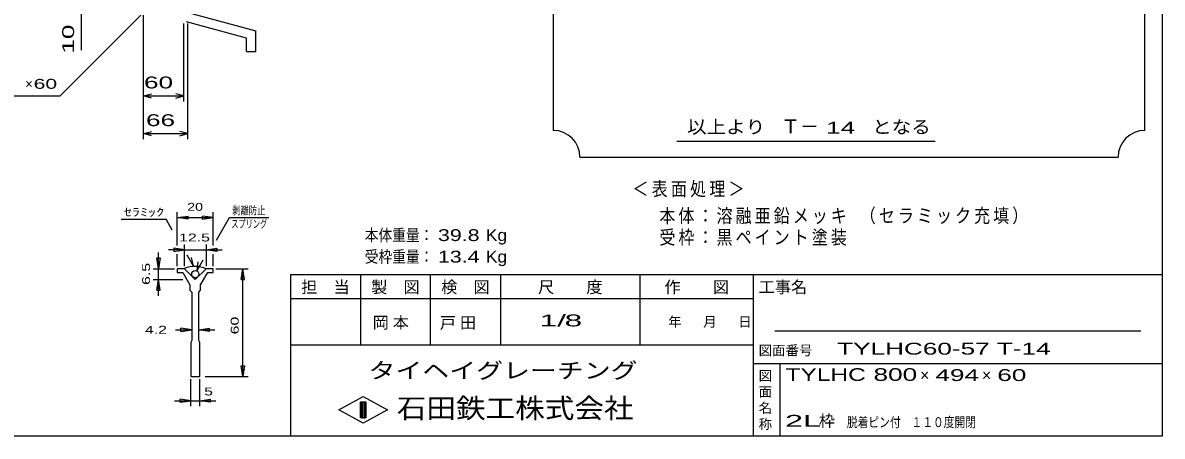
# Model space of a CAD drawing. Units: millimetres, scale not verified. Extents: x -1456 to 1379, y -1028 to 847.
# Drawn here: x -315 to 1379, y -913 to -298 of the extents above; entities that cross this region are included whole.
import ezdxf
from ezdxf.enums import TextEntityAlignment as Align

# ---------------------------------------------------------------- set-up
doc = ezdxf.new("R2010")
doc.units = ezdxf.units.MM
doc.header["$LTSCALE"] = 8
for name, color, linetype, lineweight in [('0_2', 150, 'Continuous', 25), ('19', 6, 'Continuous', 25), ('22', 2, 'Continuous', 25), ('32', 4, 'Continuous', 25)]:
    doc.layers.add(name, color=color, linetype=linetype, lineweight=lineweight)
doc.styles.add('ベクトル', font='')
doc.styles.get('ベクトル').set_extended_font_data('ベクトル')

msp = doc.modelspace()

# ---------------------------------------------------------------- linework, layer by layer
at = {"layer": '0_2'}
for p, q in [((1379.2, 847.2), (1379.2, -912.8)), ((1379.2, -672.8), (83.2, -672.8)), ((83.2, -672.8), (83.2, -912.8)), ((187.2, -672.8), (187.2, -776.8)), ((291.2, -776.8), (291.2, -672.8)), ((395.2, -672.8), (395.2, -776.8)), ((603.2, -776.8), (603.2, -672.8)), ((771.2, -672.8), (771.2, -912.8)), ((771.2, -708.8), (83.2, -708.8)), ((1347.2, -756.8), (803.2, -756.8)), ((83.2, -776.8), (771.2, -776.8)), ((771.2, -804.8), (1379.2, -804.8)), ((811.2, -912.8), (811.2, -804.8)), ((155.2, -873.6), (191.2, -853.6)), ((187.2, -861.6), (195.2, -861.6)), ((187.2, -885.6), (187.2, -861.6)), ((187.2, -861.6), (188.8, -861.6)), ((188.8, -861.6), (188.8, -885.6)), ((190.4, -885.6), (190.4, -861.6)), ((190.4, -861.6), (192, -861.6)), ((191.2, -853.6), (227.2, -873.6)), ((192, -861.6), (192, -885.6)), ((193.6, -885.6), (193.6, -861.6)), ((193.6, -861.6), (195.2, -861.6)), ((195.2, -861.6), (195.2, -885.6)), ((195.2, -861.6), (195.2, -885.6)), ((191.2, -893.6), (155.2, -873.6)), ((227.2, -873.6), (191.2, -893.6)), ((195.2, -885.6), (187.2, -885.6)), ((188.8, -885.6), (190.4, -885.6)), ((192, -885.6), (193.6, -885.6)), ((1379.2, -912.8), (-1388.8, -912.8))]:
    msp.add_line(p, q, dxfattribs=at)
at = {"layer": '19'}
for p, q in [((-69.4, -283.2), (31.6, -310.2)), ((17.6, -321.2), (-71.4, -297.2)), ((17.6, -341.2), (17.6, -321.2)), ((31.6, -341.2), (31.6, -310.2)), ((17.6, -341.2), (31.6, -341.2))]:
    msp.add_line(p, q, dxfattribs=at)
at = {"layer": '22', "color": 4}
for p, q in [((473.6, 781.6), (473.6, -458.4)), ((1353.6, -458.4), (1353.6, 781.6)), ((-259.4, -407.2), (-139.4, -287.2)), ((-227.4, -339.2), (-227.4, -283.2)), ((-135.4, -415.2), (-135.4, -287.2)), ((-135.4, -471.2), (-135.4, -287.2)), ((-75.4, -415.2), (-75.4, -299.4)), ((-69.4, -471.2), (-69.4, -299.4)), ((-135.4, -407.2), (-123.4, -404)), ((-75.4, -407.2), (-87.4, -404)), ((-419.4, -407.2), (-259.4, -407.2)), ((-123.4, -410.4), (-135.4, -407.2)), ((-135.4, -407.2), (-75.4, -407.2)), ((-87.4, -410.4), (-75.4, -407.2)), ((-135.4, -463.2), (-123.4, -460)), ((-123.4, -466.4), (-135.4, -463.2)), ((-135.4, -463.2), (-69.4, -463.2)), ((-69.4, -463.2), (-81.4, -460)), ((-81.4, -466.4), (-69.4, -463.2)), ((657.6, -474.4), (1041.6, -474.4)), ((513.6, -498.4), (1313.6, -498.4))]:
    msp.add_line(p, q, dxfattribs=at)
for centre, start, end in [((473.6, -498.4), 0, 90), ((1353.6, -498.4), 90, 180)]:
    msp.add_arc(centre, 40, start, end, dxfattribs=at)
at = {"layer": '32'}
for p, q in [((-168.533, -590.4), (-101.867, -590.4)), ((-92.533, -606.4), (-101.867, -590.4)), ((-85.067, -629.6), (-85.067, -580)), ((-85.067, -588), (-69.067, -585.6)), ((-69.067, -590.4), (-85.067, -588)), ((-85.067, -588), (-31.733, -588)), ((-69.067, -590.4), (-69.067, -585.6)), ((-31.733, -588), (-47.733, -585.6)), ((-47.733, -590.4), (-47.733, -585.6)), ((-47.733, -590.4), (-31.733, -588)), ((-31.733, -629.6), (-31.733, -580)), ((-26.931, -621.333), (-7.464, -587.733)), ((-7.464, -587.733), (51.203, -587.733)), ((-113.067, -664), (-113.067, -640)), ((-74.4, -636), (-98.4, -636)), ((-74.4, -636), (-90.4, -633.6)), ((-90.4, -633.6), (-90.4, -638.4)), ((-90.4, -638.4), (-74.4, -636)), ((-85.067, -660), (-85.067, -642.4)), ((-74.4, -660), (-74.4, -628)), ((-74.4, -636), (-42.4, -636)), ((-42.4, -628), (-42.4, -660)), ((-42.4, -636), (-26.4, -633.6)), ((-26.4, -638.4), (-42.4, -636)), ((-42.4, -636), (-18.4, -636)), ((-31.733, -660), (-31.733, -642.4)), ((-26.4, -633.6), (-26.4, -638.4)), ((-113.067, -664), (-115.467, -648)), ((-115.467, -648), (-110.667, -648)), ((-110.667, -648), (-113.067, -664)), ((-61.067, -660), (-70.4, -644)), ((-61.067, -660), (-64, -647.467)), ((-55.731, -666.666), (-46.664, -650.666)), ((-55.731, -666.666), (-53.864, -653.866)), ((-121.067, -664), (-89.067, -664)), ((-113.067, -680), (-113.067, -664)), ((-85.067, -664), (-85.067, -669.333)), ((-74.4, -664), (-85.067, -664)), ((-85.067, -669.333), (-77.067, -669.333)), ((-77.067, -669.333), (-66.4, -688)), ((-58.4, -680), (-74.4, -664)), ((-42.4, -664), (-58.4, -680)), ((-50.4, -688), (-39.733, -669.333)), ((-31.733, -664), (-42.4, -664)), ((-39.733, -669.333), (-31.733, -669.333)), ((-31.733, -669.333), (-31.733, -664)), ((-27.733, -664), (20.267, -664)), ((9.867, -680), (12.267, -664)), ((14.667, -680), (12.267, -664)), ((12.267, -824), (12.267, -664)), ((-121.067, -680), (-77.067, -680)), ((-115.467, -696), (-113.067, -680)), ((-110.667, -696), (-113.067, -680)), ((-113.067, -704), (-113.067, -680)), ((-66.4, -688), (-66.4, -696)), ((-50.4, -696), (-50.4, -688)), ((9.867, -680), (14.667, -680)), ((-115.467, -696), (-110.667, -696)), ((-66.4, -696), (-63.733, -698.667)), ((-63.733, -698.667), (-63.733, -770.667)), ((-53.067, -698.667), (-50.4, -696)), ((-53.067, -770.667), (-53.067, -698.667)), ((-87.733, -754.666), (-63.733, -754.666)), ((-63.733, -754.666), (-79.733, -752.266)), ((-79.733, -757.066), (-79.733, -752.266)), ((-79.733, -757.066), (-63.733, -754.666)), ((-53.067, -754.666), (-37.067, -752.266)), ((-37.067, -757.066), (-53.067, -754.666)), ((-53.067, -754.666), (-29.067, -754.666)), ((-37.067, -757.066), (-37.067, -752.266)), ((-63.733, -770.667), (-65.067, -773.333)), ((-65.067, -773.333), (-65.067, -824)), ((-51.733, -773.333), (-53.067, -770.667)), ((-51.733, -824), (-51.733, -773.333)), ((12.267, -824), (9.867, -808)), ((9.867, -808), (14.667, -808)), ((14.667, -808), (12.267, -824)), ((-65.067, -824), (-51.733, -824)), ((-65.067, -868), (-65.067, -828)), ((-51.733, -868), (-51.733, -828)), ((-43.733, -824), (20.267, -824)), ((-89.067, -860), (-65.067, -860)), ((-65.067, -860), (-81.067, -857.6)), ((-81.067, -862.4), (-81.067, -857.6)), ((-81.067, -862.4), (-65.067, -860)), ((-65.067, -860), (-51.733, -860)), ((-51.733, -860), (-35.733, -857.6)), ((-35.733, -862.4), (-51.733, -860)), ((-51.733, -860), (-27.733, -860)), ((-35.733, -862.4), (-35.733, -857.6))]:
    msp.add_line(p, q, dxfattribs=at)
msp.add_circle((-58.4, -672), 5.333, dxfattribs=at)
msp.add_arc((-58.669, -700.542), 40, 66, 113, dxfattribs=at)

# ---------------------------------------------------------------- texts
at = {"layer": '0_2', "style": 'ベクトル'}
for s, height, p in [('担\u3000当', 17.6, (99.2, -691.2)), ('製\u3000図', 17.6, (203.2, -691.2)), ('検\u3000図', 17.6, (307.2, -691.2)), ('尺\u3000\u3000度', 17.6, (451.2, -691.2)), ('作\u3000\u3000図', 17.6, (639.2, -691.2)), ('工事名', 17.6, (779.2, -691.2)), ('年', 14.66, (644.8, -742.8)), ('月', 14.66, (696.8, -742.8)), ('日', 14.66, (748.8, -742.8)), ('図面番号', 14.66, (779.2, -785.2)), ('図', 14.66, (779.2, -822.8)), ('面', 14.66, (779.2, -846.8)), ('名', 14.66, (779.2, -870.8)), ('称', 14.66, (779.2, -894.8))]:
    msp.add_text(s, height=height, dxfattribs=at).set_placement(p, align=Align.MIDDLE_LEFT)
at = {"layer": '0_2', "color": 222, "style": 'ベクトル'}
for s, height, width, p in [('タイヘイグレーチング', 23.46, 1.25, (199.2, -815.2)), ('石田鉄工株式会社', 29.33, 1.1, (241.2, -871.2))]:
    msp.add_text(s, height=height, dxfattribs=dict(at, width=width)).set_placement(p, align=Align.MIDDLE_LEFT)
at = {"layer": '22', "style": 'ベクトル', "width": 1.65}
msp.add_text(' 10 ', height=17.6, rotation=90, dxfattribs=at).set_placement((-247.4, -355.2), align=Align.MIDDLE_LEFT)
at = {"layer": '22', "style": 'ベクトル'}
for s, height, p in [('×', 14.66, (-311.4, -389.2)), ('Ｔ－', 20.53, (812.8, -452.4)), ('×', 17.6, (1019.2, -822)), ('×', 17.6, (1111.2, -822)), ('枠', 17.6, (868.8, -890))]:
    msp.add_text(s, height=height, dxfattribs=at).set_placement(p, align=Align.MIDDLE_LEFT)
for s, height, width, p in [(' 60 ', 14.66, 1.6, (-307.4, -389.2)), (' 60 ', 17.6, 1.65, (-145.4, -387.2)), (' 66 ', 17.6, 1.65, (-142.4, -443.2)), ('以上より\u3000', 19.35, 1.1, (672.8, -453.2)), (' 14 ', 17.6, 1.65, (868.8, -454.4)), ('となる', 19.35, 1.1, (948, -453.2)), ('本体重量：', 17.6, 0.85, (193.6, -614)), (' 39.8', 17.6, 1.35, (293.6, -614)), ('Kg', 17.6, 1.1, (373.6, -614)), ('受枠重量：', 17.6, 0.85, (193.6, -646)), (' 13.4', 17.6, 1.35, (293.6, -646)), ('Kg', 17.6, 1.1, (373.6, -646)), ('1/', 17.6, 2, (453.6, -740.8)), (' 8 ', 17.6, 2, (477.6, -740.8)), ('TYLHC60-57 T-14   ', 17.6, 1.65, (896, -782.8)), ('TYLHC', 18.77, 1.45, (819.2, -821.2)), (' 800 ', 18.77, 1.55, (939.2, -821.2)), (' 494 ', 17.6, 1.65, (1031.2, -822)), (' 60 ', 17.6, 1.65, (1123.2, -822)), ('2L', 17.6, 2.05, (818.4, -890)), ('脱着', 14.66, 0.8, (910.4, -892)), ('ピン付', 14.66, 0.8, (942.4, -892)), ('\u3000１１０度開閉', 14.66, 0.8, (990.4, -892))]:
    msp.add_text(s, height=height, dxfattribs=dict(at, width=width)).set_placement(p, align=Align.MIDDLE_LEFT)
at = {"layer": '22', "attachment_point": 4, "style": 'ベクトル'}
for s, insert, char_height in [('\\T1.2;\\W0.85;＜表面処理＞', (591.6, -546.4), 20.53), ('\\T1.19;\\W0.85;本体：溶融亜鉛メッキ', (631.6, -586.4), 20.53), ('\\T1.19;\\W0.85;（セラミック充填）', (929.6, -586.4), 20.53), ('\\T1.19;\\W0.85;受枠：黒ペイント塗装', (631.6, -618.4), 20.53), ('\\T1.25;岡本\u3000', (205.2, -744.8), 17.6), ('\\T1.25;戸田\u3000', (305.2, -745.2), 17.6)]:
    msp.add_mtext(s, dxfattribs=dict(at, insert=insert, char_height=char_height))
at = {"layer": '32', "color": 2, "style": 'ベクトル'}
for s, width, p in [('ｾﾗﾐｯｸ', 1.5, (-164.533, -580)), ('20', 1.35, (-70.4, -572)), ('剥離防止', 0.75, (-3.464, -577.333)), ('スプリング', 0.65, (-4.797, -597.333)), ('12.5', 1.5, (-82.4, -617.6)), (' 4.2 ', 1.5, (-139.733, -754.666)), (' 5 ', 1.5, (-51.733, -846.4))]:
    msp.add_text(s, height=11.73, dxfattribs=dict(at, width=width)).set_placement(p, align=Align.MIDDLE_LEFT)
at = {"layer": '32', "color": 2, "style": 'ベクトル', "width": 1.5}
for s, p in [('6.5', (-131.467, -688)), (' 60 ', (0.267, -768))]:
    msp.add_text(s, height=11.73, rotation=90, dxfattribs=at).set_placement(p, align=Align.MIDDLE_LEFT)

doc.saveas('drawing.dxf')
